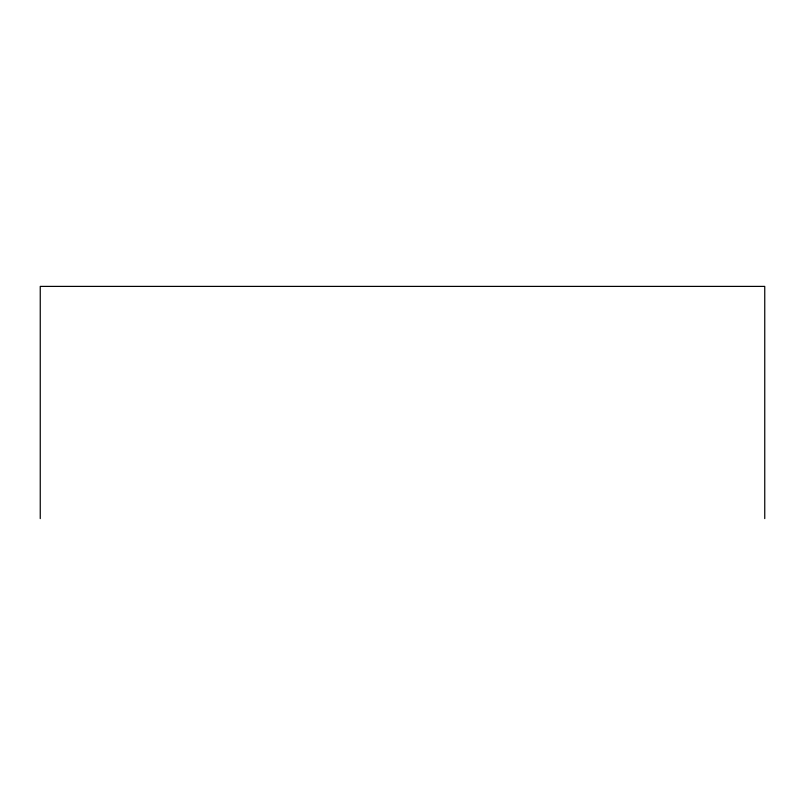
<?xml version="1.0" encoding="UTF-8"?>
<svg xmlns="http://www.w3.org/2000/svg" width="805" height="805" viewBox="0 0 805 805"><rect width="100%" height="100%" fill="white"/><g stroke="black" fill="none" stroke-linecap="round" stroke-linejoin="round"><path stroke-width="1.21" d="M764.75 518.601L764.75 286.399L40.25 286.399L40.25 518.601"/></g></svg>
